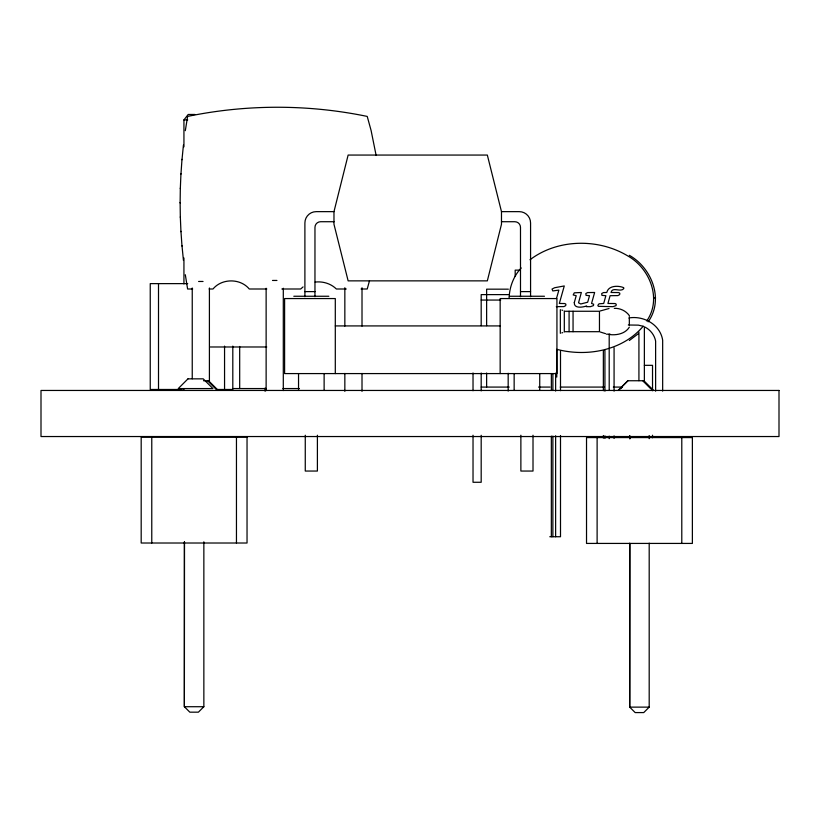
<?xml version="1.0" encoding="UTF-8"?>
<svg xmlns="http://www.w3.org/2000/svg" width="820" height="820" viewBox="0 0 820 820"><rect width="100%" height="100%" fill="white"/><g stroke="black" fill="none" stroke-linecap="round" stroke-linejoin="round"><path stroke-width="1.23" d="M184.51 541.876L184.377 706.717L189.83 712.17L198.399 712.17L203.852 706.717L203.852 541.815M551.347 536.741L551.347 436.096M551.358 390.238L551.358 373.674M552.875 536.741L552.885 436.117M552.885 390.258L552.885 373.705M555.622 536.741L555.632 435.768M555.632 391.037L555.632 373.141M604.924 438.413L604.924 435.861M604.934 391.16L604.924 350.284M609.198 438.679L609.198 436.127M609.209 390.289L609.198 334.181M629.852 543.568L629.719 707.127L635.172 712.58L643.741 712.58L649.194 707.127L649.194 543.147M629.934 438.792L629.934 436.23M180.123 202.909L180.328 188.098M180.328 188.508L180.953 173.707M180.953 174.117L181.989 159.336M181.989 159.746L183.444 144.986M509.117 297.916C509.486 286.918 513.648 276.012 521.212 267.966M529.997 259.766C557.723 238.743 598.446 238.189 627.935 256.014C649.86 268.406 662.088 298.972 646.744 320.938M629.329 255.307C651.849 267.986 664.159 299.474 648.159 321.819M185.32 130.677L187.606 116.419C246.656 104.201 308.176 104.201 367.227 116.419L371.101 130.513L376.144 155.503M333.976 211.642L348.131 155.062L487.336 155.062L501.481 211.642L501.481 224.27L487.336 280.86L348.131 280.86L333.976 224.27L333.976 211.642L316.212 211.642A11.316 11.316 0 0 0 304.896 222.968L304.896 296.696M369.492 280.778L367.227 288.999L361.056 288.999M556.462 298.613L558.861 290.116L552.813 290.946L552.024 289.081L554.668 287.728L564.273 285.944L559.332 303.462L564.806 303.543L565.902 304.189L565.718 305.614L563.965 306.588L556.319 306.67M183.936 146.831L183.936 119.925L188.19 114.472L194.873 114.472M643.28 326.124C622.677 350.755 586.7 357.192 556.708 349.31L556.77 377.087M180.195 390.453L181.968 388.69M182.614 390.453L184.377 388.69M618.054 390.453L627.782 380.746L643.803 380.746L653.519 390.453M618.321 390.453L628.028 380.746M620.617 388.69L622.38 386.927M303.062 286.918L300.673 288.999L281.865 288.999M629.329 340.515L638.401 333.658M600.301 310.944L609.045 308.515M561.843 332.899L562.704 332.623M315.167 282.08C322.793 281.147 330.86 283.556 336.364 288.999L346.245 288.999M614.293 308.361C620.104 308.053 625.937 310.862 629.329 315.597L629.329 316.387M272.496 280.45L276.945 280.45M198.604 281.465L203.042 281.465M183.936 119.925L187.729 119.925M501.481 211.642L519.255 211.642A11.316 11.316 0 0 1 530.571 222.968L530.571 296.696M333.976 221.718L320.63 221.718A5.658 5.658 0 0 0 314.962 227.376L314.962 296.696M501.481 221.718L514.837 221.718A5.658 5.658 0 0 1 520.495 227.376L520.495 296.696M519.183 270.139L515.185 270.139L515.185 276.258M187.718 283.628L150.244 283.628L150.244 389.479L181.363 389.479M192.679 288.999L187.606 288.999L185.32 274.741M209.192 288.999L212.995 288.999C221.892 278.216 240.373 278.216 249.27 288.999L266.818 288.999M508.379 289.173L486.629 289.173L486.629 325.653M304.896 291.612L314.962 291.612M520.495 291.612L530.571 291.612M508.379 294.616L481.186 294.616L481.186 325.653M293.806 296.256L328.851 296.256M509.425 296.256L544.459 296.256M653.765 297.916L655.6 297.916M481.186 300.058L500.702 300.058M565.267 311.262L599.461 311.262L599.461 331.69L565.267 331.69M628.858 317.955C643.741 315.433 660.274 324.628 662.662 340.197L662.662 391.099M628.315 325.007L638.37 325.14L642.849 326.196M335.298 325.919L500.159 325.919M606.451 334.181L610.121 334.181M609.947 334.601C617.029 335.39 625.393 333.607 629.329 327.159M210.279 346.983L266.746 346.983M644.366 365.33L652.525 365.33L652.525 390.75M203.503 380.746L208.587 380.746L218.294 390.453M481.186 387.081L509.23 387.081M538.555 387.081L550.025 387.081M560.224 387.081L604.371 387.081M613.329 387.081L622.288 387.081M232.613 388.557L266.367 388.557M282.88 388.557L299.392 388.557M216.931 389.479L232.808 389.479L232.808 346.112M549.779 536.741L560.501 536.741L560.501 435.522M203.852 706.717L184.377 706.717L184.377 541.815M649.194 707.127L629.719 707.127L629.719 543.147M605.498 333.648L600.301 332.018M561.843 310.052L562.704 310.339M644.961 327.098C650.403 329.804 654.462 335.083 655.621 341.058L655.621 391.16M643.28 380.746L652.986 390.453M207.573 380.746L217.279 390.453M181.989 245.672L183.444 260.432M180.953 231.301L181.989 246.082M180.328 216.91L180.953 231.711M180.123 202.509L180.328 217.32M681.789 437.572L681.789 543.424M652.525 435.235L652.525 437.777M649.194 435.533L649.194 438.679M644.366 326.934L644.366 381.966M638.923 332.049L638.923 380.685M629.719 435.533L629.719 438.679M629.329 317.955L629.329 325.007M614.077 347.741L614.077 391.16M614.077 435.861L614.077 438.413M603.356 350.96L603.356 390.679M603.356 435.522L603.356 438.085M597.114 437.572L597.114 543.424M573.057 311.262L573.057 331.69M569.09 311.262L569.09 331.69M564.314 310.903L564.314 332.049M560.501 350.96L560.501 390.679M560.347 309.611L560.347 333.351M539.734 373.869L539.734 390.474M533.01 435.235L533.01 471.049L520.874 471.049L520.874 435.235M514.15 373.869L514.15 390.474M508.174 373.284L508.174 391.099M500.159 373.582L500.159 298.562L556.934 298.562L556.934 373.582L284.601 373.582L284.601 298.562L335.298 298.562L335.298 373.582M486.629 373.008L486.629 387.081M481.186 373.008L481.186 390.894M481.186 435.307L481.186 482.273L473.027 482.273L473.027 435.235M473.027 372.957L473.027 390.75M362.01 287.748L362.01 326.114M362.01 373.438L362.01 391.335M344.841 287.748L344.841 326.114M344.841 373.438L344.841 391.335M324.125 373.869L324.125 390.474M317.401 435.235L317.401 471.049L305.265 471.049L305.265 435.235M298.541 373.869L298.541 390.474M283.3 288.25L283.3 390.566M266.131 288.25L266.131 390.566M265.116 388.044L265.116 391.284M239.686 346.47L239.686 388.557M236.457 437.162L236.457 543.014M224.557 346.112L224.557 389.479M209.407 287.994L209.407 381.351M192.239 287.994L192.239 378.789M183.936 257.982L183.936 283.904M158.506 283.628L158.506 389.479M151.772 437.162L151.772 543.014M574.287 302.58C573.774 308.925 582.958 307.285 586.618 305.932L586.413 306.67L590.441 306.67L593.465 305.604L593.639 304.199L591.558 303.462L594.633 292.484L587.591 292.576L585.839 293.55L586.054 295.354L589.508 295.692L587.673 302.221L580.734 303.984L578.541 302.795L581.349 292.484L574.266 292.832L573.19 294.954L576.204 295.692L574.287 302.58M623.712 288.127L623.518 288.865C620.361 292.422 612.386 286.436 611.013 292.484L618.721 292.566L619.828 293.222L619.653 294.626L617.901 295.6L610.101 295.692L607.928 303.462L615.133 303.543L616.23 304.189L616.056 305.614L613.053 306.67L598.333 306.332L597.831 305.399L599.03 303.81L603.694 303.462L605.867 295.692L601.921 295.354L601.695 293.56L603.448 292.576L606.779 292.484C608.317 285.38 618.352 285.391 623.569 287.615L623.712 288.127M187.975 378.85L178.268 388.567L212.933 388.567L203.216 378.85L187.975 378.85M779 390.453L41 390.453L41 436.537L779 436.537L779 390.453M247.035 437.162L141.184 437.162L141.184 543.014L247.035 543.014L247.035 437.162M692.377 437.572L586.525 437.572L586.525 543.424L692.377 543.424L692.377 437.572M650.977 388.69L643.034 380.746L650.957 388.69"/></g></svg>
